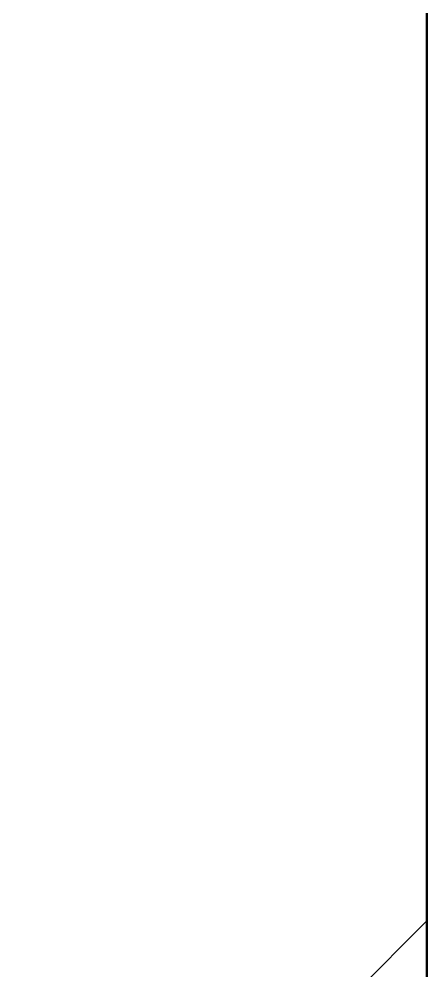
# Model space of a CAD drawing. Header units: millimetres. Extents: x -17017 to 628417, y -109036 to 199237.
# Drawn here: x 325614.59 to 325620.71, y -88448.59 to -88434.31 of the extents above; entities that cross this region are included whole.
import ezdxf

# ---------------------------------------------------------------- set-up
doc = ezdxf.new("R2010")
doc.units = ezdxf.units.MM
doc.layers.add('S-COLS-____-MCUT', color=7, linetype='Continuous', lineweight=50)
doc.layers.add('S-COLS-____-OTLN', color=7, linetype='Continuous', lineweight=9)

# ---------------------------------------------------------------- blocks, each defined once
blk = doc.blocks.new('BSC_Колонна _Прямоугольная - 500х500-V71-АР1_План отверстий 3 этажа в осях 1-64_А-ГГ')
at = {"layer": 'S-COLS-____-OTLN'}
h = blk.add_hatch(dxfattribs=at)
h.set_pattern_fill('FP_108', color=256, style=0, pattern_type=2)
h.set_pattern_definition([(45, (-41600, 1668.958), (-114.0492527375783, 114.0492527375783), []), (45, (-41485.951, 1668.958), (-114.0492527375783, 114.0492527375783), [201.613, -40.323, 3.353, -36.97])])
h.paths.add_polyline_path([(-249.9999999999432, -250.0000000000038), (250.0000000000471, -249.9999999999951), (250.0000000000471, 249.9999999999951), (-249.9999999999518, 249.9999999999951)], flags=0)
at = {"layer": 'S-COLS-____-MCUT'}
blk.add_line((249.9999999999998, -249.999999999992), (249.9999999999998, 250), dxfattribs=at)

msp = doc.modelspace()

# ---------------------------------------------------------------- block references
at = {"layer": 'S-COLS-____-OTLN'}
msp.add_blockref('BSC_Колонна _Прямоугольная - 500х500-V71-АР1_План отверстий 3 этажа в осях 1-64_А-ГГ', (325370.7074366165, -88532.4141570733), dxfattribs=at)

doc.saveas('drawing.dxf')
